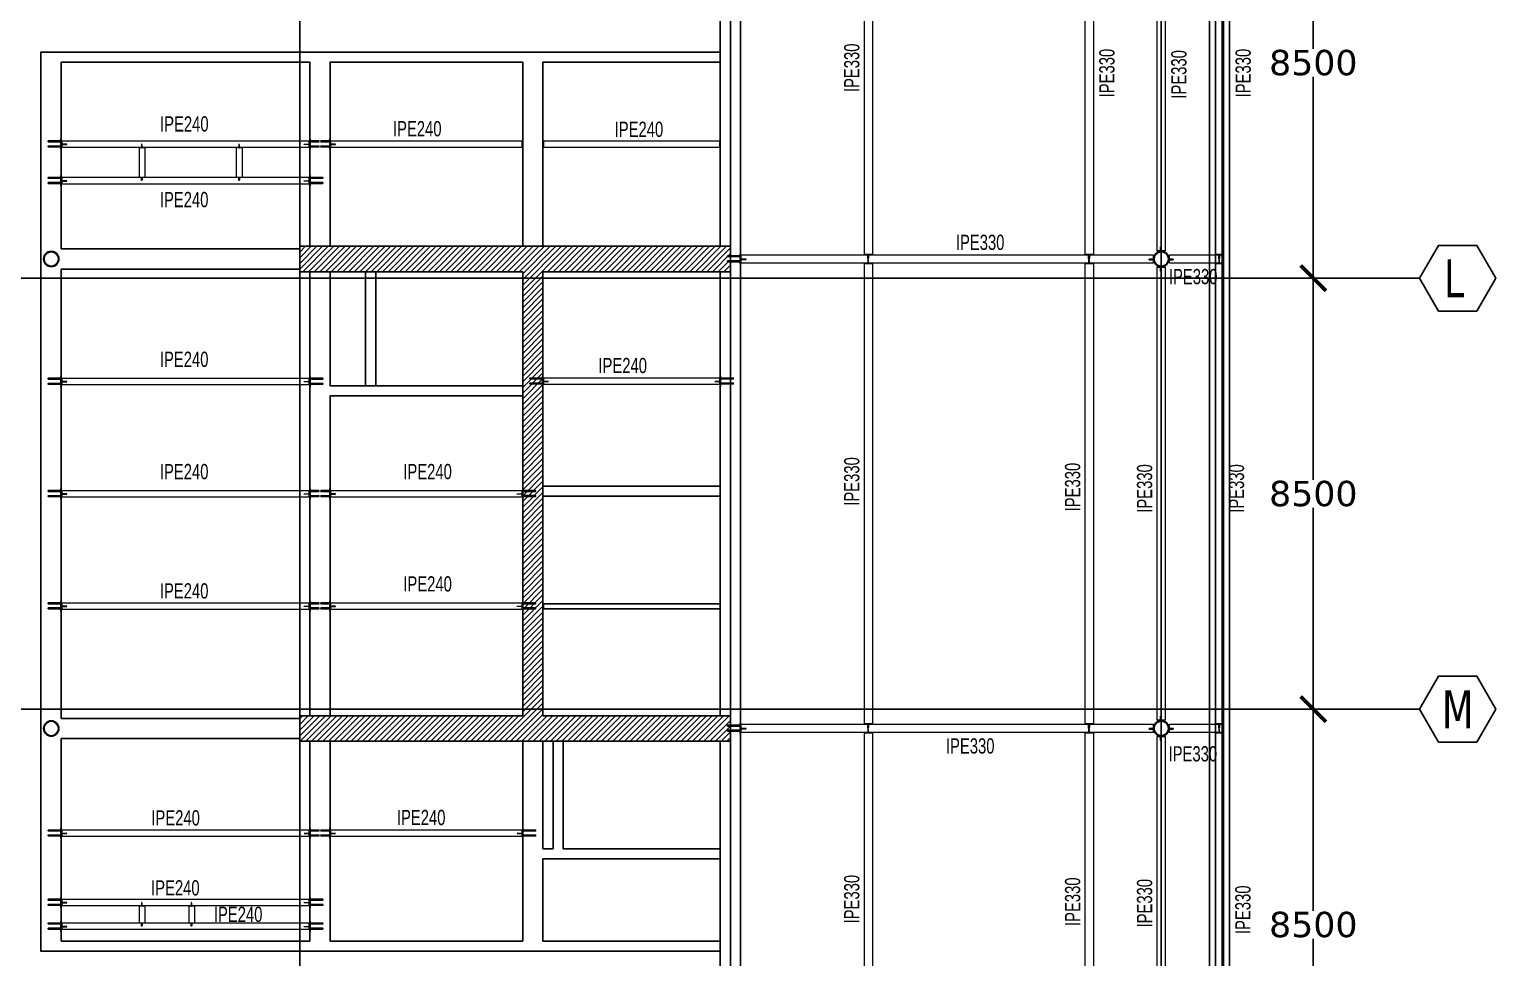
# Model space of a CAD drawing. Header units: millimetres. Extents: x -6598 to 74598, y -11659 to 33736.
# Drawn here: x 45666 to 74598, y 3600 to 21910 of the extents above; entities that cross this region are included whole.
import ezdxf
from ezdxf.enums import TextEntityAlignment as Align

# ---------------------------------------------------------------- set-up
doc = ezdxf.new("R2010")
doc.units = ezdxf.units.MM
for name, color, linetype in [('COTAS', 8, 'Continuous'), ('HCB-ACH_PANT', 253, 'Continuous'), ('HCB-EJES', 1, 'Continuous'), ('HCB-PLATINAS', 5, 'Continuous'), ('HCB-ROTULOS', 2, 'Continuous'), ('HCB_PANTALLAS', 6, 'Continuous')]:
    doc.layers.add(name, color=color, linetype=linetype)
for name, color, linetype, lineweight in [('E_B_PLACA-1', 6, 'Continuous', 25), ('E_COLUMNAS-1', 1, 'Continuous', 25), ('E_TEXTO', 3, 'Continuous', 9), ('E_VIGAS-1', 5, 'Continuous', 25), ('HCB-VIGAS', 4, 'Continuous', 15), ('HCB_VIGAS', 4, 'Continuous', 25)]:
    doc.layers.add(name, color=color, linetype=linetype, lineweight=lineweight)
doc.styles.add('Arial Narrow_4', font='', dxfattribs={"width": 0.85, "height": 0.3})
doc.styles.add('ROMANT', font='romant.shx', dxfattribs={"width": 0.8})
doc.styles.add('VERDANA', font='verdana.ttf')
doc.styles.get('Arial Narrow_4').set_extended_font_data('Arial Narrow')
doc.dimstyles.new('1.125', dxfattribs={"dimscale": 0, "dimtxt": 500, "dimasz": 500, "dimexe": 4, "dimexo": 4, "dimgap": 15, "dimtad": 0, "dimdec": 0, "dimzin": 4, "dimdsep": 46, "dimtxsty": 'ROMANT', "dimblk": 'ARCHTICK', "dimcen": -10, "dimclrd": 256, "dimclrt": 3, "dimadec": 0, "dimazin": 0, "dimtfac": 1, "dimtdec": 0, "dimtix": 1, "dimtmove": 0, "dimatfit": 0, "dimldrblk": 'OBLIQUE', "dimfxl": 0.05, "dimtolj": 1, "dimtzin": 0, "dimarcsym": 0})

# ---------------------------------------------------------------- blocks, each defined once
blk = doc.blocks.new('EST_SCM_COLUMNA-METALICA-SECCION-CIRCULAR - EST_SCM_COLUMNA-TUBULAR-CIRCULAR_PTEØ_12__e_10_3mm-1270774-_98_00m_N_E_-NIVEL-25-CUBIERTA DOC')
at = {"layer": 'E_COLUMNAS-1'}
for radius, start, end in [(0.152, 0, 180), (0.152, 180, 0), (0.142, 360, 180), (0.142, 180, 360)]:
    blk.add_arc((0, 0), radius, start, end, dxfattribs=at)
blk = doc.blocks.new('EST_SCM_COLUMNA-METALICA-SECCION-CIRCULAR - EST_SCM_COLUMNA-TUBULAR-CIRCULAR_PTEØ_12__e_10_3mm-1270775-_98_00m_N_E_-NIVEL-25-CUBIERTA DOC')
at = {"layer": 'E_COLUMNAS-1'}
for radius, start, end in [(0.152, 0, 180), (0.152, 180, 0), (0.142, 0, 180), (0.142, 180, 0)]:
    blk.add_arc((0, 0), radius, start, end, dxfattribs=at)
blk = doc.blocks.new('EST_FLO_BORDILLO_N24 - EST_FLO_BORDILLO_N24-3382717-_98_00m_N_E_-NIVEL-25-CUBIERTA DOC')
at = {"layer": 'E_B_PLACA-1'}
for p, q in [((-4.813, 168.194), (-4.813, 138.63)), ((-5.093, 167.914), (-5.093, 138.91)), ((-4.963, 138.78), (-4.963, 168.044)), ((-4.933, 138.75), (-4.933, 168.074)), ((-5.213, 139.03), (-5.213, 167.794)), ((-5.017, 158.143), (-5.017, 158.123)), ((-5.01, 158.143), (-5.01, 158.123)), ((-5.017, 157.963), (-5.017, 157.943)), ((-5.01, 157.963), (-5.01, 157.943)), ((-5.017, 148.885), (-5.017, 148.865)), ((-5.01, 148.885), (-5.01, 148.865)), ((-5.017, 148.705), (-5.017, 148.685)), ((-5.01, 148.705), (-5.01, 148.685))]:
    blk.add_line(p, q, dxfattribs=at)
blk = doc.blocks.new('_ArchTick')
at = {"color": 0, "linetype": 'ByBlock', "const_width": 0.15}
blk.add_lwpolyline([(-0.5, -0.5), (0.5, 0.5)], dxfattribs=at)
blk = doc.blocks.new('*D277')
at = {"layer": 'COTAS', "color": 0, "lineweight": -2, "transparency": 16777216}
for p, q in [((73094, 25500), (70996, 25500)), ((73094, 17000), (70996, 17000))]:
    blk.add_line(p, q, dxfattribs=at)
at = {"layer": 'COTAS', "lineweight": -2, "transparency": 16777216}
for p, q in [((71000, 25500), (71000, 21526)), ((71000, 17000), (71000, 20974))]:
    blk.add_line(p, q, dxfattribs=at)
at = {"layer": 'Defpoints', "color": 0, "transparency": 16777216}
for p in [(71000, 25500), (73098, 25500), (73098, 17000)]:
    blk.add_point(p, dxfattribs=at)
at = {"layer": 'COTAS', "lineweight": -2, "transparency": 16777216, "xscale": 500, "yscale": 500, "zscale": 500}
for p, rotation in [((71000, 25500), 90), ((71000, 17000), 270)]:
    blk.add_blockref('_ArchTick', p, dxfattribs=dict(at, rotation=rotation))
at = {"layer": 'COTAS', "color": 3, "transparency": 16777216, "insert": (71000, 21250), "char_height": 500, "attachment_point": 5, "rotation": 0.01, "style": 'VERDANA'}
blk.add_mtext('\\A1;8500', dxfattribs=at)
blk = doc.blocks.new('_Oblique')
at = {"color": 0, "linetype": 'ByBlock', "lineweight": -2}
blk.add_line((-0.5, -0.5), (0.5, 0.5), dxfattribs=at)
blk = doc.blocks.new('*D278')
at = {"layer": 'COTAS', "color": 0, "lineweight": -2, "transparency": 16777216}
for p, q in [((73094, 17000), (70996, 17000)), ((73094, 8500), (70996, 8500))]:
    blk.add_line(p, q, dxfattribs=at)
at = {"layer": 'COTAS', "lineweight": -2, "transparency": 16777216}
for p, q in [((71000, 17000), (71000, 13026)), ((71000, 8500), (71000, 12474))]:
    blk.add_line(p, q, dxfattribs=at)
at = {"layer": 'Defpoints', "color": 0, "transparency": 16777216}
for p in [(73098, 17000), (71000, 8500), (73098, 8500)]:
    blk.add_point(p, dxfattribs=at)
at = {"layer": 'COTAS', "lineweight": -2, "transparency": 16777216, "xscale": 500, "yscale": 500, "zscale": 500}
for p, rotation in [((71000, 17000), 90), ((71000, 8500), 270)]:
    blk.add_blockref('_ArchTick', p, dxfattribs=dict(at, rotation=rotation))
at = {"layer": 'COTAS', "color": 3, "transparency": 16777216, "insert": (71000, 12750), "char_height": 500, "attachment_point": 5, "rotation": 0.01, "style": 'VERDANA'}
blk.add_mtext('\\A1;8500', dxfattribs=at)
blk = doc.blocks.new('*D279')
at = {"layer": 'COTAS', "color": 0, "lineweight": -2, "transparency": 16777216}
for p, q in [((73094, 8500), (70996, 8500)), ((73094, 0), (70996, 0))]:
    blk.add_line(p, q, dxfattribs=at)
at = {"layer": 'COTAS', "lineweight": -2, "transparency": 16777216}
for p, q in [((71000, 8500), (71000, 4526)), ((71000, 0), (71000, 3974))]:
    blk.add_line(p, q, dxfattribs=at)
at = {"layer": 'Defpoints', "color": 0, "transparency": 16777216}
for p in [(71000, 8500), (73098, 8500), (73098, 0)]:
    blk.add_point(p, dxfattribs=at)
at = {"layer": 'COTAS', "lineweight": -2, "transparency": 16777216, "xscale": 500, "yscale": 500, "zscale": 500}
for p, rotation in [((71000, 8500), 90), ((71000, 0), 270)]:
    blk.add_blockref('_ArchTick', p, dxfattribs=dict(at, rotation=rotation))
at = {"layer": 'COTAS', "color": 3, "transparency": 16777216, "insert": (71000, 4250), "char_height": 500, "attachment_point": 5, "rotation": 0.01, "style": 'VERDANA'}
blk.add_mtext('\\A1;8500', dxfattribs=at)

msp = doc.modelspace()

# ---------------------------------------------------------------- hatches: boundary and pattern name
at = {"layer": 'HCB-ACH_PANT'}
h = msp.add_hatch(dxfattribs=at)
h.set_pattern_fill('ANSI31', color=256, scale=25)
h.set_pattern_definition([(45, (-21179.4, -55448.73), (-56.1266, 56.1266), [])])
h.paths.add_polyline_path([(59500.2, 7870.3), (51000.2, 7870.3), (51000.2, 8370.3), (55400.2, 8370.3), (55400.2, 17130.3), (51000.2, 17130.3), (51000.2, 17630.3), (59500.2, 17630.3), (59500.2, 17130.3), (55800.2, 17130.3), (55800.2, 8370.3), (59500.2, 8370.3)])

# ---------------------------------------------------------------- linework, layer by layer
at = {"layer": 'E_VIGAS-1', "color": 30, "true_color": 0xf26722}
for p, q in [((59700, 25153.6), (59700, 346.4)), ((52500.2, 17130.1), (52500.2, 14880.2)), ((59300, 12900), (55800.2, 12900)), ((59300, 12700), (55800.2, 12700)), ((55812.9, 10480.2), (59300, 10480.2))]:
    msp.add_line(p, q, dxfattribs=at)
at = {"layer": 'E_VIGAS-1'}
for p, q in [((55812.9, 10480.2), (55812.9, 10484.8)), ((56000, 8370), (56000, 8370.2)), ((59300, 7870), (59100, 7870))]:
    msp.add_line(p, q, dxfattribs=at)
at = {"layer": 'E_VIGAS-1', "color": 30, "true_color": 0xf26722}
for points in [[(59300, 17630.3), (59300, 25153.6)], [(59300, 3727.9), (45896, 3727.9), (45895.9, 21462.8), (59299.7, 21462.8)], [(55400.2, 17630.3), (55400.2, 21262.8), (51600.2, 21262.8), (51600.2, 17630.3)], [(59300, 21262.8), (55800.2, 21262.8), (55800.2, 17630.3), (59300, 17630.3)], [(52300.2, 14880.2), (52300.2, 17130.3), (51600.2, 17130.3), (51600.2, 14880.2), (55400.2, 14880.2)], [(59300, 8370.3), (59300, 17130.3)], [(55400.2, 14680.2), (51600.2, 14680.2), (51600.2, 8370.3), (51600.2, 8370.3)], [(59300, 10580.2), (55812.9, 10580.2), (55812.9, 10572.2), (55812.9, 10488.2), (55812.9, 10485.2)], [(51200.2, 3927.9), (51200.2, 7870.3), (51000.2, 7870.3), (51000.2, 7920), (46295.9, 7920), (46296, 3927.9), (51200.2, 3927.9)], [(51600.2, 7870.3), (51600.2, 3927.9), (55400.2, 3927.9), (55400.2, 7870.3)], [(55800.2, 7870.3), (55800.2, 5750), (56000.2, 5750), (56000.2, 7870)], [(56200.2, 7870.3), (56200.2, 5750), (59300, 5750)], [(59300, 346.4), (59300, 7870.3)], [(59300, 5550), (55800.2, 5550), (55800.2, 3927.9), (59300, 3927.9)]]:
    msp.add_lwpolyline(points, dxfattribs=at)
for points in [[(46295.9, 17580.1), (51000.2, 17580.1), (51000.2, 17630.3), (51200.2, 17630.3), (51200.2, 21262.8), (46295.9, 21262.8)], [(51000.2, 8320), (51000.2, 8370.3), (51200.2, 8370.3), (51200.2, 17130.3), (51000.2, 17130.3), (51000.2, 17180.1), (46295.9, 17180.1), (46295.9, 8320)]]:
    msp.add_lwpolyline(points, close=True, dxfattribs=at)
at = {"layer": 'HCB-EJES'}
for p, q in [((51000.1, -5780.2), (51000.1, 31280.5)), ((59500.1, -5780.2), (59500.1, 31280.5)), ((68000.1, -5780.2), (68000.1, 31280.5)), ((-5098.2, 17000), (73098.4, 17000)), ((-5098.2, 8500), (73098.4, 8500))]:
    msp.add_line(p, q, dxfattribs=at)
at = {"layer": 'HCB-PLATINAS', "color": 5}
for points in [[(46288.4, 19696.4), (46289.9, 19700), (46288.4, 19703.6), (46287.6, 19705.6), (46281.9, 19708), (46244.4, 19708), (46039.9, 19708), (46039.9, 19692), (46244.4, 19692), (46281.9, 19692), (46287.6, 19694.3)], [(51207.7, 19696.4), (51206.2, 19700), (51207.7, 19703.6), (51208.6, 19705.6), (51214.2, 19708), (51251.7, 19708), (51381.2, 19708), (51381.2, 19692), (51251.7, 19692), (51214.2, 19692), (51208.6, 19694.3)], [(51592.7, 19696.4), (51594.2, 19700), (51592.7, 19703.6), (51591.9, 19705.6), (51586.2, 19708), (51548.7, 19708), (51419.2, 19708), (51419.2, 19692), (51548.7, 19692), (51586.2, 19692), (51591.9, 19694.3)], [(46288.4, 19596.4), (46289.9, 19600), (46288.4, 19603.6), (46287.6, 19605.6), (46281.9, 19608), (46244.4, 19608), (46039.9, 19608), (46039.9, 19592), (46244.4, 19592), (46281.9, 19592), (46287.6, 19594.3)], [(51207.7, 19596.4), (51206.2, 19600), (51207.7, 19603.6), (51208.6, 19605.6), (51214.2, 19608), (51251.7, 19608), (51381.2, 19608), (51381.2, 19592), (51251.7, 19592), (51214.2, 19592), (51208.6, 19594.3)], [(51592.7, 19596.4), (51594.2, 19600), (51592.7, 19603.6), (51591.9, 19605.6), (51586.2, 19608), (51548.7, 19608), (51419.2, 19608), (51419.2, 19592), (51548.7, 19592), (51586.2, 19592), (51591.9, 19594.3)], [(46288.4, 18976.3), (46289.9, 18980), (46288.4, 18983.6), (46287.6, 18985.6), (46281.9, 18988), (46244.4, 18988), (46039.9, 18988), (46039.9, 18972), (46244.4, 18972), (46281.9, 18972), (46287.6, 18974.3)], [(46288.4, 18876.3), (46289.9, 18880), (46288.4, 18883.6), (46287.6, 18885.6), (46281.9, 18888), (46244.4, 18888), (46039.9, 18888), (46039.9, 18872), (46244.4, 18872), (46281.9, 18872), (46287.6, 18874.3)], [(51207.7, 18976.3), (51206.2, 18980), (51207.7, 18983.6), (51208.6, 18985.6), (51214.2, 18988), (51251.7, 18988), (51456.2, 18988), (51456.2, 18972), (51251.7, 18972), (51214.2, 18972), (51208.6, 18974.3)], [(51207.7, 18876.3), (51206.2, 18880), (51207.7, 18883.6), (51208.6, 18885.6), (51214.2, 18888), (51251.7, 18888), (51456.2, 18888), (51456.2, 18872), (51251.7, 18872), (51214.2, 18872), (51208.6, 18874.3)], [(59692.5, 17430.9), (59694, 17434.5), (59692.5, 17438.1), (59691.7, 17440.2), (59686, 17442.5), (59648.5, 17442.5), (59444, 17442.5), (59444, 17426.5), (59648.5, 17426.5), (59686, 17426.5), (59691.7, 17428.8)], [(59692.5, 17330.9), (59694, 17334.5), (59692.5, 17338.1), (59691.7, 17340.2), (59686, 17342.5), (59648.5, 17342.5), (59444, 17342.5), (59444, 17326.5), (59648.5, 17326.5), (59686, 17326.5), (59691.7, 17328.8)], [(46288.4, 15015.6), (46289.9, 15019.2), (46288.4, 15022.8), (46287.6, 15024.9), (46281.9, 15027.2), (46244.4, 15027.2), (46039.9, 15027.2), (46039.9, 15011.2), (46244.4, 15011.2), (46281.9, 15011.2), (46287.6, 15013.5)], [(46288.4, 14915.6), (46289.9, 14919.2), (46288.4, 14922.8), (46287.6, 14924.9), (46281.9, 14927.2), (46244.4, 14927.2), (46039.9, 14927.2), (46039.9, 14911.2), (46244.4, 14911.2), (46281.9, 14911.2), (46287.6, 14913.5)], [(51207.7, 15015.6), (51206.2, 15019.2), (51207.7, 15022.8), (51208.6, 15024.9), (51214.2, 15027.2), (51251.7, 15027.2), (51456.2, 15027.2), (51456.2, 15011.2), (51251.7, 15011.2), (51214.2, 15011.2), (51208.6, 15013.5)], [(51207.7, 14915.6), (51206.2, 14919.2), (51207.7, 14922.8), (51208.6, 14924.9), (51214.2, 14927.2), (51251.7, 14927.2), (51456.2, 14927.2), (51456.2, 14911.2), (51251.7, 14911.2), (51214.2, 14911.2), (51208.6, 14913.5)], [(55792.7, 15020.7), (55794.2, 15024.3), (55792.7, 15027.9), (55791.9, 15030), (55786.2, 15032.3), (55748.7, 15032.3), (55544.2, 15032.3), (55544.2, 15016.3), (55748.7, 15016.3), (55786.2, 15016.3), (55791.9, 15018.6)], [(55792.7, 14920.7), (55794.2, 14924.3), (55792.7, 14927.9), (55791.9, 14930), (55786.2, 14932.3), (55748.7, 14932.3), (55544.2, 14932.3), (55544.2, 14916.3), (55748.7, 14916.3), (55786.2, 14916.3), (55791.9, 14918.6)], [(59307.5, 15020.7), (59306, 15024.3), (59307.5, 15027.9), (59308.3, 15030), (59314, 15032.3), (59351.5, 15032.3), (59556, 15032.3), (59556, 15016.3), (59351.5, 15016.3), (59314, 15016.3), (59308.3, 15018.6)], [(59307.5, 14920.7), (59306, 14924.3), (59307.5, 14927.9), (59308.3, 14930), (59314, 14932.3), (59351.5, 14932.3), (59556, 14932.3), (59556, 14916.3), (59351.5, 14916.3), (59314, 14916.3), (59308.3, 14918.6)], [(46288.4, 12800.5), (46289.9, 12804.2), (46288.4, 12807.8), (46287.6, 12809.8), (46281.9, 12812.2), (46244.4, 12812.2), (46039.9, 12812.2), (46039.9, 12796.2), (46244.4, 12796.2), (46281.9, 12796.2), (46287.6, 12798.5)], [(51207.7, 12800.5), (51206.2, 12804.2), (51207.7, 12807.8), (51208.6, 12809.8), (51214.2, 12812.2), (51251.7, 12812.2), (51381.2, 12812.2), (51381.2, 12796.2), (51251.7, 12796.2), (51214.2, 12796.2), (51208.6, 12798.5)], [(51592.7, 12800.5), (51594.2, 12804.2), (51592.7, 12807.8), (51591.9, 12809.8), (51586.2, 12812.2), (51548.7, 12812.2), (51419.2, 12812.2), (51419.2, 12796.2), (51548.7, 12796.2), (51586.2, 12796.2), (51591.9, 12798.5)], [(55407.7, 12800.7), (55406.2, 12804.4), (55407.7, 12808), (55408.6, 12810), (55414.2, 12812.4), (55451.7, 12812.4), (55656.2, 12812.4), (55656.2, 12796.4), (55451.7, 12796.4), (55414.2, 12796.4), (55408.6, 12798.7)], [(46288.4, 12700.5), (46289.9, 12704.2), (46288.4, 12707.8), (46287.6, 12709.8), (46281.9, 12712.2), (46244.4, 12712.2), (46039.9, 12712.2), (46039.9, 12696.2), (46244.4, 12696.2), (46281.9, 12696.2), (46287.6, 12698.5)], [(51207.7, 12700.5), (51206.2, 12704.2), (51207.7, 12707.8), (51208.6, 12709.8), (51214.2, 12712.2), (51251.7, 12712.2), (51381.2, 12712.2), (51381.2, 12696.2), (51251.7, 12696.2), (51214.2, 12696.2), (51208.6, 12698.5)], [(51592.7, 12700.5), (51594.2, 12704.2), (51592.7, 12707.8), (51591.9, 12709.8), (51586.2, 12712.2), (51548.7, 12712.2), (51419.2, 12712.2), (51419.2, 12696.2), (51548.7, 12696.2), (51586.2, 12696.2), (51591.9, 12698.5)], [(55407.7, 12700.7), (55406.2, 12704.4), (55407.7, 12708), (55408.6, 12710), (55414.2, 12712.4), (55451.7, 12712.4), (55656.2, 12712.4), (55656.2, 12696.4), (55451.7, 12696.4), (55414.2, 12696.4), (55408.6, 12698.7)], [(46288.4, 10585.5), (46289.9, 10589.1), (46288.4, 10592.7), (46287.6, 10594.8), (46281.9, 10597.1), (46244.4, 10597.1), (46039.9, 10597.1), (46039.9, 10581.1), (46244.4, 10581.1), (46281.9, 10581.1), (46287.6, 10583.5)], [(46288.4, 10485.5), (46289.9, 10489.1), (46288.4, 10492.7), (46287.6, 10494.8), (46281.9, 10497.1), (46244.4, 10497.1), (46039.9, 10497.1), (46039.9, 10481.1), (46244.4, 10481.1), (46281.9, 10481.1), (46287.6, 10483.5)], [(51207.7, 10585.5), (51206.2, 10589.1), (51207.7, 10592.7), (51208.6, 10594.8), (51214.2, 10597.1), (51251.7, 10597.1), (51381.2, 10597.1), (51381.2, 10581.1), (51251.7, 10581.1), (51214.2, 10581.1), (51208.6, 10583.5)], [(51207.7, 10485.5), (51206.2, 10489.1), (51207.7, 10492.7), (51208.6, 10494.8), (51214.2, 10497.1), (51251.7, 10497.1), (51381.2, 10497.1), (51381.2, 10481.1), (51251.7, 10481.1), (51214.2, 10481.1), (51208.6, 10483.5)], [(51592.7, 10585.5), (51594.2, 10589.1), (51592.7, 10592.7), (51591.9, 10594.8), (51586.2, 10597.1), (51548.7, 10597.1), (51419.2, 10597.1), (51419.2, 10581.1), (51548.7, 10581.1), (51586.2, 10581.1), (51591.9, 10583.5)], [(51592.7, 10485.5), (51594.2, 10489.1), (51592.7, 10492.7), (51591.9, 10494.8), (51586.2, 10497.1), (51548.7, 10497.1), (51419.2, 10497.1), (51419.2, 10481.1), (51548.7, 10481.1), (51586.2, 10481.1), (51591.9, 10483.5)], [(55407.7, 10585.5), (55406.2, 10589.1), (55407.7, 10592.7), (55408.6, 10594.8), (55414.2, 10597.1), (55451.7, 10597.1), (55656.2, 10597.1), (55656.2, 10581.1), (55451.7, 10581.1), (55414.2, 10581.1), (55408.6, 10583.5)], [(55407.7, 10485.5), (55406.2, 10489.1), (55407.7, 10492.7), (55408.6, 10494.8), (55414.2, 10497.1), (55451.7, 10497.1), (55656.2, 10497.1), (55656.2, 10481.1), (55451.7, 10481.1), (55414.2, 10481.1), (55408.6, 10483.5)], [(59692.5, 8173.3), (59694, 8176.9), (59692.5, 8180.5), (59691.7, 8182.5), (59686, 8184.9), (59648.5, 8184.9), (59444, 8184.9), (59444, 8168.9), (59648.5, 8168.9), (59686, 8168.9), (59691.7, 8171.2)], [(59692.5, 8073.3), (59694, 8076.9), (59692.5, 8080.5), (59691.7, 8082.5), (59686, 8084.9), (59648.5, 8084.9), (59444, 8084.9), (59444, 8068.9), (59648.5, 8068.9), (59686, 8068.9), (59691.7, 8071.2)], [(46288.4, 6105.5), (46289.9, 6109.1), (46288.4, 6112.7), (46287.6, 6114.7), (46281.9, 6117.1), (46244.4, 6117.1), (46039.9, 6117.1), (46039.9, 6101.1), (46244.4, 6101.1), (46281.9, 6101.1), (46287.6, 6103.4)], [(51207.7, 6105.5), (51206.2, 6109.1), (51207.7, 6112.7), (51208.6, 6114.7), (51214.2, 6117.1), (51251.7, 6117.1), (51381.2, 6117.1), (51381.2, 6101.1), (51251.7, 6101.1), (51214.2, 6101.1), (51208.6, 6103.4)], [(51592.7, 6105.5), (51594.2, 6109.1), (51592.7, 6112.7), (51591.9, 6114.7), (51586.2, 6117.1), (51548.7, 6117.1), (51419.2, 6117.1), (51419.2, 6101.1), (51548.7, 6101.1), (51586.2, 6101.1), (51591.9, 6103.4)], [(55407.7, 6105.5), (55406.2, 6109.1), (55407.7, 6112.7), (55408.6, 6114.7), (55414.2, 6117.1), (55451.7, 6117.1), (55656.2, 6117.1), (55656.2, 6101.1), (55451.7, 6101.1), (55414.2, 6101.1), (55408.6, 6103.4)], [(46288.4, 6005.5), (46289.9, 6009.1), (46288.4, 6012.7), (46287.6, 6014.7), (46281.9, 6017.1), (46244.4, 6017.1), (46039.9, 6017.1), (46039.9, 6001.1), (46244.4, 6001.1), (46281.9, 6001.1), (46287.6, 6003.4)], [(51207.7, 6005.5), (51206.2, 6009.1), (51207.7, 6012.7), (51208.6, 6014.7), (51214.2, 6017.1), (51251.7, 6017.1), (51381.2, 6017.1), (51381.2, 6001.1), (51251.7, 6001.1), (51214.2, 6001.1), (51208.6, 6003.4)], [(51592.7, 6005.5), (51594.2, 6009.1), (51592.7, 6012.7), (51591.9, 6014.7), (51586.2, 6017.1), (51548.7, 6017.1), (51419.2, 6017.1), (51419.2, 6001.1), (51548.7, 6001.1), (51586.2, 6001.1), (51591.9, 6003.4)], [(55407.7, 6005.5), (55406.2, 6009.1), (55407.7, 6012.7), (55408.6, 6014.7), (55414.2, 6017.1), (55451.7, 6017.1), (55656.2, 6017.1), (55656.2, 6001.1), (55451.7, 6001.1), (55414.2, 6001.1), (55408.6, 6003.4)], [(46288.4, 4739.6), (46289.9, 4743.2), (46288.4, 4746.9), (46287.6, 4748.9), (46281.9, 4751.2), (46244.4, 4751.2), (46039.9, 4751.2), (46039.9, 4735.2), (46244.4, 4735.2), (46281.9, 4735.2), (46287.6, 4737.6)], [(46288.4, 4639.6), (46289.9, 4643.2), (46288.4, 4646.9), (46287.6, 4648.9), (46281.9, 4651.2), (46244.4, 4651.2), (46039.9, 4651.2), (46039.9, 4635.2), (46244.4, 4635.2), (46281.9, 4635.2), (46287.6, 4637.6)], [(51207.7, 4739.6), (51206.2, 4743.2), (51207.7, 4746.9), (51208.6, 4748.9), (51214.2, 4751.2), (51251.7, 4751.2), (51456.2, 4751.2), (51456.2, 4735.2), (51251.7, 4735.2), (51214.2, 4735.2), (51208.6, 4737.6)], [(51207.7, 4639.6), (51206.2, 4643.2), (51207.7, 4646.9), (51208.6, 4648.9), (51214.2, 4651.2), (51251.7, 4651.2), (51456.2, 4651.2), (51456.2, 4635.2), (51251.7, 4635.2), (51214.2, 4635.2), (51208.6, 4637.6)], [(46288.4, 4269.6), (46289.9, 4273.2), (46288.4, 4276.9), (46287.6, 4278.9), (46281.9, 4281.2), (46244.4, 4281.2), (46039.9, 4281.2), (46039.9, 4265.2), (46244.4, 4265.2), (46281.9, 4265.2), (46287.6, 4267.6)], [(46288.4, 4169.6), (46289.9, 4173.2), (46288.4, 4176.9), (46287.6, 4178.9), (46281.9, 4181.2), (46244.4, 4181.2), (46039.9, 4181.2), (46039.9, 4165.2), (46244.4, 4165.2), (46281.9, 4165.2), (46287.6, 4167.6)], [(51207.7, 4269.6), (51206.2, 4273.2), (51207.7, 4276.9), (51208.6, 4278.9), (51214.2, 4281.2), (51251.7, 4281.2), (51456.2, 4281.2), (51456.2, 4265.2), (51251.7, 4265.2), (51214.2, 4265.2), (51208.6, 4267.6)], [(51207.7, 4169.6), (51206.2, 4173.2), (51207.7, 4176.9), (51208.6, 4178.9), (51214.2, 4181.2), (51251.7, 4181.2), (51456.2, 4181.2), (51456.2, 4165.2), (51251.7, 4165.2), (51214.2, 4165.2), (51208.6, 4167.6)]]:
    msp.add_lwpolyline(points, close=True, dxfattribs=at)
at = {"layer": 'HCB-PLATINAS', "color": 4}
for points in [[(46289.9, 19545.9), (46289.9, 19745.9), (46295.9, 19745.9), (46295.9, 19545.9)], [(51206.2, 19545.9), (51206.2, 19745.9), (51200.2, 19745.9), (51200.2, 19545.9)], [(51594.2, 19545.9), (51594.2, 19745.9), (51600.2, 19745.9), (51600.2, 19545.9)], [(46289.9, 18825.9), (46289.9, 19025.9), (46295.9, 19025.9), (46295.9, 18825.9)], [(51206.2, 18825.9), (51206.2, 19025.9), (51200.2, 19025.9), (51200.2, 18825.9)], [(59694, 17280.4), (59694, 17480.4), (59700, 17480.4), (59700, 17280.4)], [(46289.9, 14865.1), (46289.9, 15065.1), (46295.9, 15065.1), (46295.9, 14865.1)], [(51206.2, 14865.1), (51206.2, 15065.1), (51200.2, 15065.1), (51200.2, 14865.1)], [(55794.2, 14870.2), (55794.2, 15070.2), (55800.2, 15070.2), (55800.2, 14870.2)], [(59306, 14870.2), (59306, 15070.2), (59300, 15070.2), (59300, 14870.2)], [(46289.9, 12650.1), (46289.9, 12850.1), (46295.9, 12850.1), (46295.9, 12650.1)], [(51206.2, 12650.1), (51206.2, 12850.1), (51200.2, 12850.1), (51200.2, 12650.1)], [(51594.2, 12650.1), (51594.2, 12850.1), (51600.2, 12850.1), (51600.2, 12650.1)], [(55406.2, 12650.3), (55406.2, 12850.3), (55400.2, 12850.3), (55400.2, 12650.3)], [(46289.9, 10435), (46289.9, 10635), (46295.9, 10635), (46295.9, 10435)], [(51206.2, 10435), (51206.2, 10635), (51200.2, 10635), (51200.2, 10435)], [(51594.2, 10435), (51594.2, 10635), (51600.2, 10635), (51600.2, 10435)], [(55406.2, 10435), (55406.2, 10635), (55400.2, 10635), (55400.2, 10435)], [(59694, 8022.8), (59694, 8222.8), (59700, 8222.8), (59700, 8022.8)], [(46289.9, 5955), (46289.9, 6155), (46295.9, 6155), (46295.9, 5955)], [(51206.2, 5955), (51206.2, 6155), (51200.2, 6155), (51200.2, 5955)], [(51594.2, 5955), (51594.2, 6155), (51600.2, 6155), (51600.2, 5955)], [(55406.2, 5955), (55406.2, 6155), (55400.2, 6155), (55400.2, 5955)], [(46289.9, 4589.1), (46289.9, 4789.1), (46295.9, 4789.1), (46295.9, 4589.1)], [(51206.2, 4589.1), (51206.2, 4789.1), (51200.2, 4789.1), (51200.2, 4589.1)], [(46289.9, 4119.1), (46289.9, 4319.1), (46295.9, 4319.1), (46295.9, 4119.1)], [(51206.2, 4119.1), (51206.2, 4319.1), (51200.2, 4319.1), (51200.2, 4119.1)]]:
    msp.add_lwpolyline(points, close=True, dxfattribs=at)
at = {"layer": 'HCB-ROTULOS'}
for points in [[(73473.4, 16350.5), (74223.4, 16350.5), (74598.4, 17000), (74223.4, 17649.5), (73473.4, 17649.5), (73098.4, 17000)], [(73473.4, 7850.5), (74223.4, 7850.5), (74598.4, 8500), (74223.4, 9149.5), (73473.4, 9149.5), (73098.4, 8500)]]:
    msp.add_lwpolyline(points, close=True, dxfattribs=at)
at = {"layer": 'HCB-VIGAS'}
for points in [[(62302, 17470.1), (62142, 17470.1), (62142, 25410), (62302, 25410)], [(66660, 17470.1), (66500, 17470.1), (66500, 25410), (66660, 25410)], [(68079.9, 17542.5), (67919.9, 17542.5), (67920, 25315), (68080, 25315)], [(69228.7, 17469.7), (69068.7, 17469.7), (69068.7, 25410), (69228.7, 25410)], [(46305.9, 19585.9), (51190.2, 19585.9), (51190.2, 19705.9), (46305.9, 19705.9)], [(51610.2, 19585.9), (55390.2, 19585.9), (55390.2, 19705.9), (51610.2, 19705.9)], [(55810.2, 19585.9), (59290, 19585.9), (59290, 19705.9), (55810.2, 19705.9)], [(46295.9, 19642.8), (46295.9, 19636.8), (46405.9, 19636.8), (46405.9, 19642.8)], [(47830, 18995.9), (47950, 18995.9), (47950, 19575.9), (47830, 19575.9)], [(47886.9, 19642.8), (47876.9, 19642.8), (47876.9, 19585.9), (47886.9, 19585.9)], [(47886.9, 19575.9), (47893.1, 19575.9), (47893.1, 19632.2), (47886.9, 19632.2)], [(49749.8, 18995.9), (49869.8, 18995.9), (49869.8, 19575.9), (49749.8, 19575.9)], [(49806.7, 19642.8), (49796.7, 19642.8), (49796.7, 19585.9), (49806.7, 19585.9)], [(49806.7, 19575.9), (49812.9, 19575.9), (49812.9, 19632.2), (49806.7, 19632.2)], [(51200.2, 19642.8), (51200.2, 19636.8), (51090.2, 19636.8), (51090.2, 19642.8)], [(51600.2, 19642.8), (51600.2, 19636.8), (51710.2, 19636.8), (51710.2, 19642.8)], [(46295.9, 18922.8), (46295.9, 18916.8), (46405.9, 18916.8), (46405.9, 18922.8)], [(46305.9, 18865.9), (51190.2, 18865.9), (51190.2, 18985.9), (46305.9, 18985.9)], [(47886.9, 18929), (47876.9, 18929), (47876.9, 18985.9), (47886.9, 18985.9)], [(47886.9, 18995.9), (47893.1, 18995.9), (47893.1, 18939.5), (47886.9, 18939.5)], [(49806.7, 18929), (49796.7, 18929), (49796.7, 18985.9), (49806.7, 18985.9)], [(49806.7, 18995.9), (49812.9, 18995.9), (49812.9, 18939.5), (49806.7, 18939.5)], [(51200.2, 18922.8), (51200.2, 18916.8), (51090.2, 18916.8), (51090.2, 18922.8)], [(59700, 17376.4), (59700, 17370.4), (59810, 17370.4), (59810, 17376.4)], [(59710, 17300.4), (59710, 17460.4), (67837.6, 17460.1), (67837.6, 17300.1)], [(62218.9, 17383.9), (62208.9, 17383.9), (62208.9, 17460.1), (62218.9, 17460.1)], [(62219.1, 17376.4), (62209.1, 17376.4), (62209.1, 17300.1), (62219.1, 17300.1)], [(62218.9, 17470.1), (62225.1, 17470.1), (62225.1, 17394.4), (62218.9, 17394.4)], [(62219.1, 17290.1), (62225.3, 17290.1), (62225.3, 17365.8), (62219.1, 17365.8)], [(66576.9, 17383.9), (66566.9, 17383.9), (66566.9, 17460.1), (66576.9, 17460.1)], [(66577.1, 17376.4), (66567.1, 17376.4), (66567.1, 17300.1), (66577.1, 17300.1)], [(66576.9, 17470.1), (66583.1, 17470.1), (66583.1, 17394.4), (66576.9, 17394.4)], [(66577.1, 17290.1), (66583.3, 17290.1), (66583.3, 17365.8), (66577.1, 17365.8)], [(69145.6, 17383.9), (69135.6, 17383.9), (69135.6, 17460.1), (69145.6, 17460.1)], [(69145.6, 17376.4), (69135.6, 17376.4), (69135.6, 17300.1), (69145.6, 17300.1)], [(69145.6, 17469.7), (69151.8, 17469.7), (69151.8, 17394.4), (69145.6, 17394.4)], [(69145.6, 17290.1), (69151.8, 17290.1), (69151.8, 17365.8), (69145.6, 17365.8)], [(62302, 8212.5), (62142, 8212.5), (62142.2, 17290.1), (62302.2, 17290.1)], [(66660, 8212.5), (66500, 8212.5), (66500.2, 17290.1), (66660.2, 17290.1)], [(68079.8, 8284.9), (67919.8, 8284.9), (67920, 17217.7), (68080, 17217.7)], [(69228.7, 8212.5), (69068.7, 8212.5), (69068.7, 17290.1), (69228.7, 17290.1)], [(46295.9, 14962), (46295.9, 14956), (46405.9, 14956), (46405.9, 14962)], [(46305.9, 14905.1), (51190.2, 14905.1), (51190.2, 15025.1), (46305.9, 15025.1)], [(51200.2, 14962), (51200.2, 14956), (51090.2, 14956), (51090.2, 14962)], [(55800.2, 14967.1), (55800.2, 14961.1), (55910.2, 14961.1), (55910.2, 14967.1)], [(55810.2, 14910.2), (59290, 14910.2), (59290, 15030.2), (55810.2, 15030.2)], [(59300, 14967.1), (59300, 14961.1), (59190, 14961.1), (59190, 14967.1)], [(46295.9, 12747), (46295.9, 12741), (46405.9, 12741), (46405.9, 12747)], [(46305.9, 12690.1), (51190.2, 12690.1), (51190.2, 12810.1), (46305.9, 12810.1)], [(51200.2, 12747), (51200.2, 12741), (51090.2, 12741), (51090.2, 12747)], [(51600.2, 12747), (51600.2, 12741), (51710.2, 12741), (51710.2, 12747)], [(51610.2, 12690.1), (55390.2, 12690.1), (55390.2, 12810.1), (51610.2, 12810.1)], [(55400.2, 12747), (55400.2, 12741), (55290.2, 12741), (55290.2, 12747)], [(46295.9, 10531.9), (46295.9, 10525.9), (46405.9, 10525.9), (46405.9, 10531.9)], [(46305.9, 10475), (51190.2, 10475), (51190.2, 10595), (46305.9, 10595)], [(51200.2, 10531.9), (51200.2, 10525.9), (51090.2, 10525.9), (51090.2, 10531.9)], [(51600.2, 10531.9), (51600.2, 10525.9), (51710.2, 10525.9), (51710.2, 10531.9)], [(51610.2, 10475), (55390.2, 10475), (55390.2, 10595), (51610.2, 10595)], [(55400.2, 10531.9), (55400.2, 10525.9), (55290.2, 10525.9), (55290.2, 10531.9)], [(59700, 8118.8), (59700, 8112.8), (59810, 8112.8), (59810, 8118.8)], [(59710, 8042.8), (59710, 8202.8), (67837.6, 8202.5), (67837.6, 8042.5)], [(62218.9, 8126.3), (62208.9, 8126.3), (62208.9, 8202.7), (62218.9, 8202.7)], [(62219.1, 8118.8), (62209.1, 8118.8), (62209.1, 8042.5), (62219.1, 8042.5)], [(62218.9, 8212.5), (62225.1, 8212.5), (62225.1, 8136.8), (62218.9, 8136.8)], [(62219.1, 8032.5), (62225.3, 8032.5), (62225.3, 8108.2), (62219.1, 8108.2)], [(66576.9, 8126.3), (66566.9, 8126.3), (66566.9, 8202.7), (66576.9, 8202.7)], [(66577.1, 8118.8), (66567.1, 8118.8), (66567.1, 8042.5), (66577.1, 8042.5)], [(66576.9, 8212.5), (66583.1, 8212.5), (66583.1, 8136.8), (66576.9, 8136.8)], [(66577.1, 8032.5), (66583.3, 8032.5), (66583.3, 8108.2), (66577.1, 8108.2)], [(69145.6, 8126.3), (69135.6, 8126.3), (69135.6, 8202.7), (69145.6, 8202.7)], [(69145.6, 8118.8), (69135.6, 8118.8), (69135.6, 8042.5), (69145.6, 8042.5)], [(69145.6, 8212.5), (69151.8, 8212.5), (69151.8, 8136.8), (69145.6, 8136.8)], [(69145.6, 8032.5), (69151.8, 8032.5), (69151.8, 8108.2), (69145.6, 8108.2)], [(62302, 90), (62142, 90), (62142.2, 8032.5), (62302.2, 8032.5)], [(66660, 90), (66500, 90), (66500.2, 8032.5), (66660.2, 8032.5)], [(69228.7, 90), (69068.7, 90), (69068.7, 8032.5), (69228.7, 8032.5)], [(46305.9, 5995), (51190.2, 5995), (51190.2, 6115), (46305.9, 6115)], [(51610.2, 5995), (55390.2, 5995), (55390.2, 6115), (51610.2, 6115)], [(46295.9, 6051.9), (46295.9, 6045.9), (46405.9, 6045.9), (46405.9, 6051.9)], [(51200.2, 6051.9), (51200.2, 6045.9), (51090.2, 6045.9), (51090.2, 6051.9)], [(51600.2, 6051.9), (51600.2, 6045.9), (51710.2, 6045.9), (51710.2, 6051.9)], [(55400.2, 6051.9), (55400.2, 6045.9), (55290.2, 6045.9), (55290.2, 6051.9)], [(46295.9, 4686), (46295.9, 4680), (46405.9, 4680), (46405.9, 4686)], [(46305.9, 4629.1), (51190.2, 4629.1), (51190.2, 4749.1), (46305.9, 4749.1)], [(47887.1, 4686), (47877.1, 4686), (47877.1, 4629.1), (47887.1, 4629.1)], [(47887.1, 4619.1), (47893.3, 4619.1), (47893.3, 4675.5), (47887.1, 4675.5)], [(48867.1, 4686), (48857.1, 4686), (48857.1, 4629.1), (48867.1, 4629.1)], [(48867.1, 4619.1), (48873.3, 4619.1), (48873.3, 4675.5), (48867.1, 4675.5)], [(51200.2, 4686), (51200.2, 4680), (51090.2, 4680), (51090.2, 4686)], [(47830.2, 4289.1), (47950.2, 4289.1), (47950.2, 4619.1), (47830.2, 4619.1)], [(48810.2, 4289.1), (48930.2, 4289.1), (48930.2, 4619.1), (48810.2, 4619.1)], [(46295.9, 4216), (46295.9, 4210), (46405.9, 4210), (46405.9, 4216)], [(46305.9, 4159.1), (51190.2, 4159.1), (51190.2, 4279.1), (46305.9, 4279.1)], [(47887.1, 4222.2), (47877.1, 4222.2), (47877.1, 4279.1), (47887.1, 4279.1)], [(47887.1, 4289.1), (47893.3, 4289.1), (47893.3, 4232.8), (47887.1, 4232.8)], [(48867.1, 4222.2), (48857.1, 4222.2), (48857.1, 4279.1), (48867.1, 4279.1)], [(48867.1, 4289.1), (48873.3, 4289.1), (48873.3, 4232.8), (48867.1, 4232.8)], [(51200.2, 4216), (51200.2, 4210), (51090.2, 4210), (51090.2, 4216)]]:
    msp.add_lwpolyline(points, close=True, dxfattribs=at)
for points in [[(68162.4, 17300.1), (68162.4, 17460.1), (69228.7, 17460.1), (69228.7, 17300.1), (68162.4, 17300.1)], [(68162.4, 8042.5), (68162.4, 8202.5), (69228.7, 8202.5), (69228.7, 8042.5), (68162.4, 8042.5)], [(67919.9, 185), (67920, 7960.1), (68080, 7960.1), (68079.9, 185), (67919.9, 185)]]:
    msp.add_lwpolyline(points, dxfattribs=at)
at = {"layer": 'HCB_PANTALLAS'}
msp.add_lwpolyline([(59500.2, 7870.3), (51000.2, 7870.3), (51000.2, 8370.3), (55400.2, 8370.3), (55400.2, 17130.3), (51000.2, 17130.3), (51000.2, 17630.3), (59500.2, 17630.3), (59500.2, 17130.3), (55800.2, 17130.3), (55800.2, 8370.3), (59500.2, 8370.3)], close=True, dxfattribs=at)
at = {"layer": 'HCB_VIGAS'}
for points in [[(67762.1, 17366.3), (67847.8, 17366.3), (67847.8, 17376.3), (67762.1, 17376.3), (67762.1, 17366.3)], [(67996.2, 17532.5), (67996.2, 17618.2), (67986.2, 17618.2), (67986.2, 17532.5), (67996.2, 17532.5)], [(68238.1, 17366.3), (68152.4, 17366.3), (68152.4, 17376.3), (68238.1, 17376.3), (68238.1, 17366.3)], [(67996.1, 17227.8), (67996.1, 17142.1), (67986.1, 17142.1), (67986.1, 17227.8), (67996.1, 17227.8)], [(67762.1, 8108.7), (67847.8, 8108.7), (67847.8, 8118.7), (67762.1, 8118.7), (67762.1, 8108.7)], [(67996.2, 8274.9), (67996.2, 8360.6), (67986.2, 8360.6), (67986.2, 8274.9), (67996.2, 8274.9)], [(68238.1, 8108.7), (68152.4, 8108.7), (68152.4, 8118.7), (68238.1, 8118.7), (68238.1, 8108.7)], [(67996.1, 7970.2), (67996.1, 7884.5), (67986.1, 7884.5), (67986.1, 7970.2), (67996.1, 7970.2)]]:
    msp.add_lwpolyline(points, dxfattribs=at)

# ---------------------------------------------------------------- block references
at = {"layer": 'E_B_PLACA-1', "xscale": 1000, "yscale": 1000, "zscale": 1000}
msp.add_blockref('EST_FLO_BORDILLO_N24 - EST_FLO_BORDILLO_N24-3382717-_98_00m_N_E_-NIVEL-25-CUBIERTA DOC', (74162.1, -140662.4), dxfattribs=at)
at = {"layer": 'E_COLUMNAS-1', "xscale": 1000, "yscale": 1000, "zscale": 1000}
for p in [(46098, 17380.3), (46098, 8120.1)]:
    msp.add_blockref('EST_SCM_COLUMNA-METALICA-SECCION-CIRCULAR - EST_SCM_COLUMNA-TUBULAR-CIRCULAR_PTEØ_12__e_10_3mm-1270775-_98_00m_N_E_-NIVEL-25-CUBIERTA DOC', p, dxfattribs=at)
at = {"layer": 'E_COLUMNAS-1', "xscale": 1000, "yscale": 1000, "zscale": 1000, "rotation": 180}
for p in [(68000, 17380.1), (68000, 8122.5)]:
    msp.add_blockref('EST_SCM_COLUMNA-METALICA-SECCION-CIRCULAR - EST_SCM_COLUMNA-TUBULAR-CIRCULAR_PTEØ_12__e_10_3mm-1270774-_98_00m_N_E_-NIVEL-25-CUBIERTA DOC', p, dxfattribs=at)

# ---------------------------------------------------------------- texts
at = {"layer": 'E_TEXTO', "char_height": 300, "width": 1206.139, "attachment_point": 1, "style": 'Arial Narrow_4'}
for s, insert, rotation in [('IPE330', (61742.7, 20671.3), 90), ('IPE330', (66776.8, 20567.6), 90), ('IPE330', (68196.7, 20541.7), 90), ('IPE330', (69465.4, 20567.6), 90), ('IPE240', (56894.5, 15429.5), 0.0001), ('IPE330', (61742.7, 12513), 90), ('IPE330', (66100.8, 12402.2), 90), ('IPE330', (67520.7, 12374.6), 90), ('IPE330', (69333.8, 12374.6), 90), ('IPE330', (61742.7, 4274.9), 90), ('IPE330', (66100.8, 4224.1), 90), ('IPE330', (67520.7, 4195), 90), ('IPE330', (69460.5, 4065.6), 90)]:
    msp.add_mtext(s, dxfattribs=dict(at, insert=insert, rotation=rotation))
for s, insert in [('IPE240', (48244.8, 20194.6)), ('IPE240', (52841, 20100.2)), ('IPE240', (57214.9, 20088.4)), ('IPE240', (48241.8, 18702.2)), ('IPE330', (63947.3, 17859.4)), ('IPE330', (68150.7, 17183.4)), ('IPE240', (48242.1, 15552.3)), ('IPE240', (48242.1, 13337.3)), ('IPE240', (53044.7, 13337.3)), ('IPE240', (53044.7, 11122.3)), ('IPE240', (48242.1, 10984.3)), ('IPE330', (63751.4, 7925.8)), ('IPE330', (68144.5, 7771.4)), ('IPE240', (48072.7, 6508.5)), ('IPE240', (52918.4, 6514.6)), ('IPE240', (48067.3, 5128)), ('IPE240', (49307.1, 4605.2))]:
    msp.add_mtext(s, dxfattribs=dict(at, insert=insert))
at = {"layer": 'HCB-ROTULOS', "color": 4, "style": 'VERDANA', "width": 0.7}
for s, p in [('L', (73777.9, 17000)), ('M', (73848.4, 8500))]:
    msp.add_text(s, height=750, dxfattribs=at).set_placement(p, align=Align.MIDDLE_CENTER)

# ---------------------------------------------------------------- dimensions: what is measured, and where the dimension line sits
at = {"layer": 'COTAS'}
for base, p1, p2, angle, picture, middle in [((71000.1, 25500), (73098.4, 17000), (73098.4, 25500), 270, '*D277', (71000.1, 21250)), ((71000.1, 8500), (73098.4, 17000), (73098.4, 8500), 90, '*D278', (71000.1, 12750)), ((71000.1, 8500), (73098.4, 0), (73098.4, 8500), 270, '*D279', (71000.1, 4250))]:
    dim = msp.add_linear_dim(base=base, p1=p1, p2=p2, angle=angle, dimstyle='1.125', override={"dimscale": 1, "dimtxsty": 'VERDANA'}, dxfattribs=at)
    dim.commit()
    dim.dimension.update_dxf_attribs({"geometry": picture, "text_midpoint": middle, "text_rotation": 0.01})

doc.saveas('drawing.dxf')
